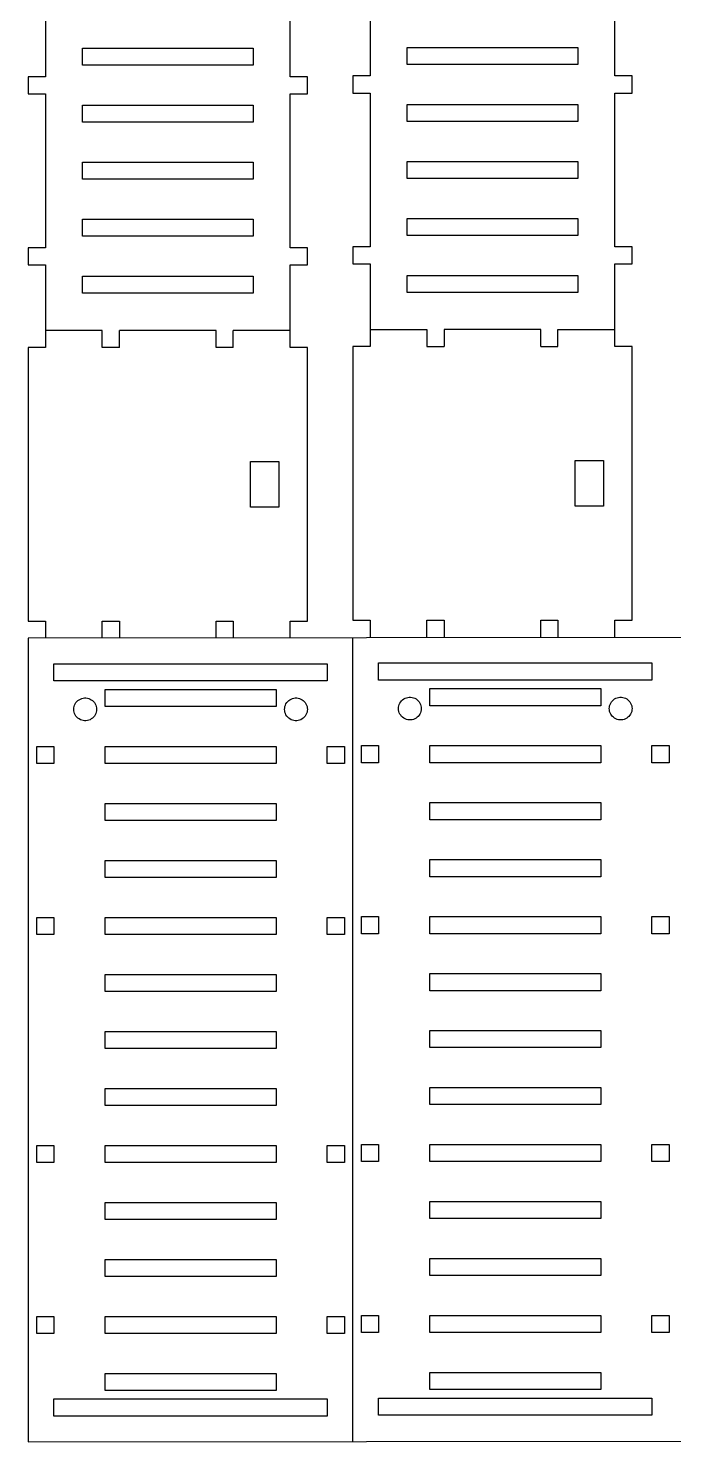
# Model space of a CAD drawing. Extents: x 0 to 571, y 0 to 504.
# Drawn here: x 171.6 to 284.9, y 0.1 to 248.1 of the extents above; entities that cross this region are included whole.
import ezdxf

# ---------------------------------------------------------------- set-up
doc = ezdxf.new("R2010")
doc.units = 0
doc.layers.add('LAYER_1', color=7, linetype='CONTINUOUS')

msp = doc.modelspace()

# ---------------------------------------------------------------- linework, layer by layer
at = {"layer": 'LAYER_1', "color": 7}
for p, q in [((174.564474, 276.641138), (174.564474, 239.641133)), ((217.564474, 239.641133), (217.564474, 276.641138)), ((231.564487, 276.782249), (231.564487, 239.782244)), ((274.564487, 239.782244), (274.564487, 276.782249)), ((181.064474, 241.641129), (181.064474, 244.641123)), ((181.064474, 244.641123), (211.064474, 244.641123)), ((211.064474, 244.641123), (211.064474, 241.641129)), ((238.064487, 241.78224), (238.064487, 244.782234)), ((238.064487, 244.782234), (268.064487, 244.782234)), ((268.064487, 244.782234), (268.064487, 241.78224)), ((211.064474, 241.641129), (181.064474, 241.641129)), ((268.064487, 241.78224), (238.064487, 241.78224)), ((174.564474, 239.641133), (171.564474, 239.641133)), ((171.564474, 239.641133), (171.564474, 236.641139)), ((220.564474, 239.641133), (217.564474, 239.641133)), ((220.564474, 236.641139), (220.564474, 239.641133)), ((231.564487, 239.782244), (228.564487, 239.782244)), ((228.564487, 239.782244), (228.564487, 236.78225)), ((277.564487, 239.782244), (274.564487, 239.782244)), ((277.564487, 236.78225), (277.564487, 239.782244)), ((171.564474, 236.641139), (174.564474, 236.641139)), ((174.564474, 236.641139), (174.564474, 209.641137)), ((217.564474, 209.641137), (217.564474, 236.641139)), ((217.564474, 236.641139), (220.564474, 236.641139)), ((228.564487, 236.78225), (231.564487, 236.78225)), ((231.564487, 236.78225), (231.564487, 209.782248)), ((274.564487, 209.782248), (274.564487, 236.78225)), ((274.564487, 236.78225), (277.564487, 236.78225)), ((181.064474, 231.641149), (181.064474, 234.641143)), ((181.064474, 234.641143), (211.064474, 234.641143)), ((211.064474, 234.641143), (211.064474, 231.641149)), ((238.064487, 231.78226), (238.064487, 234.782254)), ((238.064487, 234.782254), (268.064487, 234.782254)), ((268.064487, 234.782254), (268.064487, 231.78226)), ((211.064474, 231.641149), (181.064474, 231.641149)), ((268.064487, 231.78226), (238.064487, 231.78226)), ((181.064474, 221.641141), (181.064474, 224.641135)), ((181.064474, 224.641135), (211.064474, 224.641135)), ((211.064474, 224.641135), (211.064474, 221.641141)), ((238.064487, 221.782252), (238.064487, 224.782246)), ((238.064487, 224.782246), (268.064487, 224.782246)), ((268.064487, 224.782246), (268.064487, 221.782252)), ((211.064474, 221.641141), (181.064474, 221.641141)), ((268.064487, 221.782252), (238.064487, 221.782252)), ((181.064474, 211.641133), (181.064474, 214.641127)), ((181.064474, 214.641127), (211.064474, 214.641127)), ((211.064474, 214.641127), (211.064474, 211.641133)), ((238.064487, 211.782244), (238.064487, 214.782238)), ((238.064487, 214.782238), (268.064487, 214.782238)), ((268.064487, 214.782238), (268.064487, 211.782244)), ((211.064474, 211.641133), (181.064474, 211.641133)), ((268.064487, 211.782244), (238.064487, 211.782244)), ((174.564474, 209.641137), (171.564474, 209.641137)), ((171.564474, 209.641137), (171.564474, 206.641143)), ((220.564474, 209.641137), (217.564474, 209.641137)), ((220.564474, 206.641143), (220.564474, 209.641137)), ((231.564487, 209.782248), (228.564487, 209.782248)), ((228.564487, 209.782248), (228.564487, 206.782254)), ((277.564487, 209.782248), (274.564487, 209.782248)), ((277.564487, 206.782254), (277.564487, 209.782248)), ((171.564474, 206.641143), (174.564474, 206.641143)), ((174.564474, 206.641143), (174.564483, 192.141124)), ((217.564482, 192.141124), (217.564474, 206.641143)), ((217.564474, 206.641143), (220.564474, 206.641143)), ((228.564487, 206.782254), (231.564487, 206.782254)), ((231.564487, 206.782254), (231.564496, 192.282235)), ((274.564495, 192.282235), (274.564487, 206.782254)), ((274.564487, 206.782254), (277.564487, 206.782254)), ((181.064474, 201.641124), (181.064474, 204.641147)), ((181.064474, 204.641147), (211.064474, 204.641147)), ((211.064474, 204.641147), (211.064474, 201.641124)), ((238.064487, 201.782235), (238.064487, 204.782258)), ((238.064487, 204.782258), (268.064487, 204.782258)), ((268.064487, 204.782258), (268.064487, 201.782235)), ((211.064474, 201.641124), (181.064474, 201.641124)), ((268.064487, 201.782235), (238.064487, 201.782235)), ((184.564491, 195.141123), (174.564483, 195.141123)), ((184.564491, 192.141124), (184.564491, 195.141123)), ((187.564474, 192.141129), (187.564474, 195.141123)), ((204.56448, 195.141123), (187.564485, 195.141123)), ((204.56448, 192.141124), (204.56448, 195.141123)), ((217.564482, 195.141123), (207.564474, 195.141123)), ((207.564474, 192.141129), (207.564474, 195.141123)), ((231.564487, 195.282234), (241.564487, 195.282234)), ((241.564487, 195.282234), (241.564487, 192.28224)), ((261.564493, 195.282235), (244.564498, 195.282235)), ((244.564498, 195.282235), (244.564498, 192.282235)), ((261.564493, 192.282235), (261.564493, 195.282235)), ((264.564487, 192.28224), (264.564487, 195.282234)), ((264.564487, 195.282234), (274.564487, 195.282234)), ((174.564483, 192.141124), (171.564489, 192.141124)), ((171.564489, 192.141124), (171.564489, 144.141124)), ((187.564485, 192.141124), (184.564491, 192.141124)), ((207.564474, 192.141124), (204.56448, 192.141124)), ((220.564481, 192.141124), (217.564482, 192.141124)), ((220.564481, 144.141124), (220.564481, 192.141124)), ((231.564496, 192.282235), (228.564502, 192.282235)), ((228.564502, 192.282235), (228.564502, 144.282235)), ((241.564487, 192.28224), (244.564487, 192.28224)), ((261.564487, 192.28224), (264.564487, 192.28224)), ((277.564494, 192.282235), (274.564495, 192.282235)), ((277.564494, 144.282235), (277.564494, 192.282235)), ((210.564468, 172.141123), (215.56448, 172.141123)), ((210.564468, 164.141124), (210.564468, 172.141123)), ((215.56448, 172.141123), (215.56448, 164.141124)), ((267.564481, 172.282235), (272.564493, 172.282235)), ((267.564481, 164.282235), (267.564481, 172.282235)), ((272.564493, 172.282235), (272.564493, 164.282235)), ((215.56448, 164.141124), (210.564468, 164.141124)), ((272.564493, 164.282235), (267.564481, 164.282235)), ((171.564489, 144.141124), (174.564483, 144.141124)), ((174.564483, 144.141124), (174.564483, 141.141124)), ((184.564491, 141.141124), (184.564491, 144.141124)), ((184.564491, 144.141124), (187.564485, 144.141124)), ((187.564485, 144.141124), (187.564485, 141.141124)), ((204.56448, 141.141124), (204.56448, 144.141124)), ((204.56448, 144.141124), (207.564474, 144.141124)), ((207.564474, 144.141124), (207.564474, 141.141124)), ((217.564482, 144.141124), (220.564481, 144.141124)), ((217.564482, 141.141124), (217.564482, 144.141124)), ((228.564502, 144.282235), (231.564496, 144.282235)), ((231.564496, 144.282235), (231.564496, 141.282235)), ((241.564504, 141.282235), (241.564504, 144.282235)), ((241.564504, 144.282235), (244.564498, 144.282235)), ((244.564498, 144.282235), (244.564498, 141.282235)), ((261.564493, 141.282235), (261.564493, 144.282235)), ((261.564493, 144.282235), (264.564487, 144.282235)), ((264.564487, 144.282235), (264.564487, 141.282235)), ((274.564495, 144.282235), (277.564494, 144.282235)), ((274.564495, 141.282235), (274.564495, 144.282235)), ((571.270158, 141.423349), (171.564489, 141.141127)), ((171.564489, 141.141127), (171.564489, 0.141112)), ((228.564488, 0.141112), (228.564488, 141.141127)), ((176.064489, 133.641125), (176.064489, 136.641124)), ((176.064489, 136.641124), (224.064489, 136.641124)), ((224.064489, 136.641124), (224.064489, 133.641125)), ((233.064502, 133.782236), (233.064502, 136.782236)), ((233.064502, 136.782236), (281.064502, 136.782236)), ((281.064502, 136.782236), (281.064502, 133.782236)), ((224.064489, 133.641125), (176.064489, 133.641125)), ((185.064489, 129.141125), (185.064489, 132.141125)), ((185.064489, 132.141125), (215.064488, 132.141125)), ((215.064488, 132.141125), (215.064488, 129.141125)), ((281.064502, 133.782236), (233.064502, 133.782236)), ((242.064502, 129.282236), (242.064502, 132.282236)), ((242.064502, 132.282236), (272.064501, 132.282236)), ((272.064501, 132.282236), (272.064501, 129.282236)), ((179.580289, 128.891824), (179.627288, 129.138526)), ((179.627288, 129.138526), (179.704988, 129.377326)), ((179.704988, 129.377326), (179.811889, 129.604625)), ((179.811889, 129.604625), (179.946489, 129.816726)), ((179.946489, 129.816726), (180.106588, 130.010226)), ((180.106588, 130.010226), (180.289689, 130.182125)), ((180.289689, 130.182125), (180.492889, 130.329727)), ((180.492889, 130.329727), (180.712989, 130.450724)), ((180.712989, 130.450724), (180.946488, 130.543225)), ((180.946488, 130.543225), (181.189688, 130.605726)), ((181.189688, 130.605726), (181.438889, 130.637126)), ((181.438889, 130.637126), (181.690088, 130.637126)), ((181.690088, 130.637126), (181.939288, 130.605726)), ((181.939288, 130.605726), (182.182489, 130.543225)), ((182.182489, 130.543225), (182.416088, 130.450724)), ((182.416088, 130.450724), (182.636189, 130.329727)), ((182.636189, 130.329727), (182.839389, 130.182125)), ((182.839389, 130.182125), (183.022388, 130.010226)), ((183.022388, 130.010226), (183.182489, 129.816726)), ((183.182489, 129.816726), (183.317089, 129.604625)), ((183.317089, 129.604625), (183.424089, 129.377326)), ((183.424089, 129.377326), (183.501688, 129.138526)), ((183.501688, 129.138526), (183.548689, 128.891824)), ((215.064488, 129.141125), (185.064489, 129.141125)), ((216.580288, 128.891824), (216.627289, 129.138526)), ((216.627289, 129.138526), (216.704888, 129.377326)), ((216.704888, 129.377326), (216.811889, 129.604625)), ((216.811889, 129.604625), (216.946488, 129.816726)), ((216.946488, 129.816726), (217.106589, 130.010226)), ((217.106589, 130.010226), (217.289589, 130.182125)), ((217.289589, 130.182125), (217.492789, 130.329727)), ((217.492789, 130.329727), (217.712889, 130.450724)), ((217.712889, 130.450724), (217.946488, 130.543225)), ((217.946488, 130.543225), (218.189689, 130.605726)), ((218.189689, 130.605726), (218.438889, 130.637126)), ((218.438889, 130.637126), (218.690088, 130.637126)), ((218.690088, 130.637126), (218.939289, 130.605726)), ((218.939289, 130.605726), (219.182489, 130.543225)), ((219.182489, 130.543225), (219.415989, 130.450724)), ((219.415989, 130.450724), (219.636089, 130.329727)), ((219.636089, 130.329727), (219.839289, 130.182125)), ((219.839289, 130.182125), (220.022389, 130.010226)), ((220.022389, 130.010226), (220.182489, 129.816726)), ((220.182489, 129.816726), (220.317089, 129.604625)), ((220.317089, 129.604625), (220.423989, 129.377326)), ((220.423989, 129.377326), (220.501689, 129.138526)), ((220.501689, 129.138526), (220.548689, 128.891824)), ((236.564502, 128.782237), (236.5803, 129.032935)), ((236.580302, 129.032935), (236.627301, 129.279637)), ((236.627301, 129.279637), (236.705001, 129.518437)), ((236.705001, 129.518437), (236.811902, 129.745736)), ((236.811902, 129.745736), (236.946502, 129.957837)), ((236.946502, 129.957837), (237.106601, 130.151337)), ((237.106601, 130.151337), (237.289702, 130.323236)), ((237.289702, 130.323236), (237.492902, 130.470838)), ((237.492902, 130.470838), (237.713002, 130.591835)), ((237.713002, 130.591835), (237.946501, 130.684336)), ((237.946502, 130.684336), (238.189701, 130.746837)), ((238.189701, 130.746837), (238.438902, 130.778237)), ((238.438902, 130.778237), (238.690101, 130.778237)), ((238.690101, 130.778237), (238.939301, 130.746837)), ((238.939301, 130.746837), (239.182502, 130.684336)), ((239.182502, 130.684336), (239.416101, 130.591835)), ((239.416101, 130.591835), (239.636202, 130.470838)), ((239.636202, 130.470838), (239.839402, 130.323236)), ((239.839402, 130.323236), (240.022401, 130.151337)), ((240.022401, 130.151337), (240.182502, 129.957837)), ((240.182502, 129.957837), (240.317102, 129.745736)), ((240.317102, 129.745736), (240.424102, 129.518437)), ((240.424102, 129.518437), (240.501701, 129.279637)), ((240.501701, 129.279637), (240.548702, 129.032935)), ((240.548702, 129.032935), (240.5645, 128.782237)), ((272.064501, 129.282236), (242.064502, 129.282236)), ((273.564502, 128.782237), (273.5803, 129.032935)), ((273.580301, 129.032935), (273.627302, 129.279637)), ((273.627302, 129.279637), (273.704901, 129.518437)), ((273.704901, 129.518437), (273.811902, 129.745736)), ((273.811902, 129.745736), (273.946501, 129.957837)), ((273.946501, 129.957837), (274.106602, 130.151337)), ((274.106602, 130.151337), (274.289602, 130.323236)), ((274.289602, 130.323236), (274.492802, 130.470838)), ((274.492802, 130.470838), (274.712902, 130.591835)), ((274.712902, 130.591835), (274.946501, 130.684336)), ((274.946501, 130.684336), (275.189702, 130.746837)), ((275.189702, 130.746837), (275.438902, 130.778237)), ((275.438902, 130.778237), (275.690101, 130.778237)), ((275.690101, 130.778237), (275.939302, 130.746837)), ((275.939302, 130.746837), (276.182502, 130.684336)), ((276.182502, 130.684336), (276.416002, 130.591835)), ((276.416002, 130.591835), (276.636102, 130.470838)), ((276.636102, 130.470838), (276.839302, 130.323236)), ((276.839302, 130.323236), (277.022402, 130.151337)), ((277.022402, 130.151337), (277.182502, 129.957837)), ((277.182502, 129.957837), (277.317102, 129.745736)), ((277.317102, 129.745736), (277.424002, 129.518437)), ((277.424002, 129.518437), (277.501702, 129.279637)), ((277.501702, 129.279637), (277.548702, 129.032935)), ((277.548702, 129.032935), (277.5645, 128.782237)), ((179.564489, 128.641126), (179.580287, 128.891824)), ((179.580289, 128.390426), (179.56449, 128.641126)), ((179.627288, 128.143724), (179.580289, 128.390426)), ((179.704988, 127.904826), (179.627288, 128.143724)), ((179.811889, 127.677625), (179.704988, 127.904826)), ((179.946489, 127.465524), (179.811889, 127.677625)), ((180.106588, 127.272024), (179.946489, 127.465524)), ((180.289689, 127.100125), (180.106588, 127.272024)), ((180.492889, 126.952424), (180.289689, 127.100125)), ((180.712989, 126.831424), (180.492889, 126.952424)), ((180.946488, 126.739025), (180.712989, 126.831424)), ((181.189688, 126.676527), (180.946488, 126.739025)), ((181.438889, 126.645025), (181.189688, 126.676527)), ((181.690088, 126.645025), (181.438889, 126.645025)), ((181.939288, 126.676527), (181.690088, 126.645025)), ((182.182489, 126.739025), (181.939288, 126.676527)), ((182.416088, 126.831424), (182.182489, 126.739025)), ((182.636189, 126.952424), (182.416088, 126.831424)), ((182.839389, 127.100125), (182.636189, 126.952424)), ((183.022388, 127.272024), (182.839389, 127.100125)), ((183.182489, 127.465524), (183.022388, 127.272024)), ((183.317089, 127.677625), (183.182489, 127.465524)), ((183.424089, 127.904826), (183.317089, 127.677625)), ((183.501688, 128.143724), (183.424089, 127.904826)), ((183.548689, 128.390426), (183.501688, 128.143724)), ((183.548689, 128.891824), (183.564487, 128.641126)), ((183.564489, 128.641126), (183.54869, 128.390426)), ((216.564489, 128.641126), (216.580287, 128.891824)), ((216.580288, 128.390426), (216.56449, 128.641126)), ((216.627289, 128.143724), (216.580288, 128.390426)), ((216.704888, 127.904826), (216.627289, 128.143724)), ((216.811889, 127.677625), (216.704888, 127.904826)), ((216.946488, 127.465524), (216.811889, 127.677625)), ((217.106589, 127.272024), (216.946488, 127.465524)), ((217.289589, 127.100125), (217.106589, 127.272024)), ((217.492789, 126.952424), (217.289589, 127.100125)), ((217.712889, 126.831424), (217.492789, 126.952424)), ((217.946488, 126.739025), (217.712889, 126.831424)), ((218.189689, 126.676527), (217.946488, 126.739025)), ((218.438889, 126.645025), (218.189689, 126.676527)), ((218.690088, 126.645025), (218.438889, 126.645025)), ((218.939289, 126.676527), (218.690088, 126.645025)), ((219.182489, 126.739025), (218.939289, 126.676527)), ((219.415989, 126.831424), (219.182489, 126.739025)), ((219.636089, 126.952424), (219.415989, 126.831424)), ((219.839289, 127.100125), (219.636089, 126.952424)), ((220.022389, 127.272024), (219.839289, 127.100125)), ((220.182489, 127.465524), (220.022389, 127.272024)), ((220.317089, 127.677625), (220.182489, 127.465524)), ((220.423989, 127.904826), (220.317089, 127.677625)), ((220.501689, 128.143724), (220.423989, 127.904826)), ((220.548689, 128.390426), (220.501689, 128.143724)), ((220.548689, 128.891824), (220.564487, 128.641126)), ((220.564488, 128.641126), (220.54869, 128.390426)), ((236.580302, 128.531537), (236.564503, 128.782237)), ((236.627301, 128.284835), (236.580302, 128.531537)), ((236.705001, 128.045937), (236.627301, 128.284835)), ((236.811902, 127.818736), (236.705001, 128.045937)), ((236.946502, 127.606635), (236.811902, 127.818736)), ((237.106601, 127.413135), (236.946502, 127.606635)), ((237.289702, 127.241236), (237.106601, 127.413135)), ((237.492902, 127.093535), (237.289702, 127.241236)), ((237.713002, 126.972535), (237.492902, 127.093535)), ((237.946502, 126.880136), (237.713002, 126.972535)), ((238.189701, 126.817638), (237.946502, 126.880136)), ((238.438902, 126.786136), (238.189701, 126.817638)), ((238.690101, 126.786136), (238.438902, 126.786136)), ((238.939301, 126.817638), (238.690101, 126.786136)), ((239.182502, 126.880136), (238.939301, 126.817638)), ((239.416101, 126.972535), (239.182502, 126.880136)), ((239.636202, 127.093535), (239.416101, 126.972535)), ((239.839402, 127.241236), (239.636202, 127.093535)), ((240.022401, 127.413135), (239.839402, 127.241236)), ((240.182502, 127.606635), (240.022401, 127.413135)), ((240.317102, 127.818736), (240.182502, 127.606635)), ((240.424102, 128.045937), (240.317102, 127.818736)), ((240.501701, 128.284835), (240.424102, 128.045937)), ((240.548702, 128.531537), (240.501701, 128.284835)), ((240.564502, 128.782237), (240.548703, 128.531537)), ((273.580301, 128.531537), (273.564503, 128.782237)), ((273.627302, 128.284835), (273.580301, 128.531537)), ((273.704901, 128.045937), (273.627302, 128.284835)), ((273.811902, 127.818736), (273.704901, 128.045937)), ((273.946501, 127.606635), (273.811902, 127.818736)), ((274.106602, 127.413135), (273.946501, 127.606635)), ((274.289602, 127.241236), (274.106602, 127.413135)), ((274.492802, 127.093535), (274.289602, 127.241236)), ((274.712902, 126.972535), (274.492802, 127.093535)), ((274.946501, 126.880136), (274.712902, 126.972535)), ((275.189702, 126.817638), (274.946501, 126.880136)), ((275.438902, 126.786136), (275.189702, 126.817638)), ((275.690101, 126.786136), (275.438902, 126.786136)), ((275.939302, 126.817638), (275.690101, 126.786136)), ((276.182502, 126.880136), (275.939302, 126.817638)), ((276.416002, 126.972535), (276.182502, 126.880136)), ((276.636102, 127.093535), (276.416002, 126.972535)), ((276.839302, 127.241236), (276.636102, 127.093535)), ((277.022402, 127.413135), (276.839302, 127.241236)), ((277.182502, 127.606635), (277.022402, 127.413135)), ((277.317102, 127.818736), (277.182502, 127.606635)), ((277.424002, 128.045937), (277.317102, 127.818736)), ((277.501702, 128.284835), (277.424002, 128.045937)), ((277.548702, 128.531537), (277.501702, 128.284835)), ((277.564501, 128.782237), (277.548703, 128.531537)), ((173.064489, 119.141126), (173.064489, 122.141125)), ((173.064489, 122.141125), (176.064489, 122.141125)), ((176.064489, 122.141125), (176.064489, 119.141126)), ((185.064489, 119.141126), (185.064489, 122.141125)), ((185.064489, 122.141125), (215.064488, 122.141125)), ((215.064488, 122.141125), (215.064488, 119.141126)), ((224.064489, 119.141126), (224.064489, 122.141125)), ((224.064489, 122.141125), (227.064488, 122.141125)), ((227.064488, 122.141125), (227.064488, 119.141126)), ((230.064502, 119.282237), (230.064502, 122.282236)), ((230.064502, 122.282236), (233.064502, 122.282236)), ((233.064502, 122.282236), (233.064502, 119.282237)), ((242.064502, 119.282237), (242.064502, 122.282236)), ((242.064502, 122.282236), (272.064501, 122.282236)), ((272.064501, 122.282236), (272.064501, 119.282237)), ((281.064502, 119.282237), (281.064502, 122.282236)), ((281.064502, 122.282236), (284.064501, 122.282236)), ((284.064501, 122.282236), (284.064501, 119.282237)), ((176.064489, 119.141126), (173.064489, 119.141126)), ((215.064488, 119.141126), (185.064489, 119.141126)), ((227.064488, 119.141126), (224.064489, 119.141126)), ((233.064502, 119.282237), (230.064502, 119.282237)), ((272.064501, 119.282237), (242.064502, 119.282237)), ((284.064501, 119.282237), (281.064502, 119.282237)), ((185.064489, 109.141126), (185.064489, 112.141126)), ((185.064489, 112.141126), (215.064488, 112.141126)), ((215.064488, 112.141126), (215.064488, 109.141126)), ((242.064502, 109.282237), (242.064502, 112.282237)), ((242.064502, 112.282237), (272.064501, 112.282237)), ((272.064501, 112.282237), (272.064501, 109.282237)), ((215.064488, 109.141126), (185.064489, 109.141126)), ((272.064501, 109.282237), (242.064502, 109.282237)), ((185.064489, 99.141126), (185.064489, 102.141126)), ((185.064489, 102.141126), (215.064488, 102.141126)), ((215.064488, 102.141126), (215.064488, 99.141126)), ((242.064502, 99.282237), (242.064502, 102.282237)), ((242.064502, 102.282237), (272.064501, 102.282237)), ((272.064501, 102.282237), (272.064501, 99.282237)), ((272.064501, 99.282237), (242.064502, 99.282237)), ((215.064488, 99.141126), (185.064489, 99.141126)), ((173.064489, 89.141126), (173.064489, 92.141126)), ((173.064489, 92.141126), (176.064489, 92.141126)), ((176.064489, 92.141126), (176.064489, 89.141126)), ((185.064489, 89.141126), (185.064489, 92.141126)), ((185.064489, 92.141126), (215.064488, 92.141126)), ((215.064488, 92.141126), (215.064488, 89.141126)), ((224.064489, 89.141126), (224.064489, 92.141126)), ((224.064489, 92.141126), (227.064488, 92.141126)), ((227.064488, 92.141126), (227.064488, 89.141126)), ((230.064502, 89.282237), (230.064502, 92.282237)), ((230.064502, 92.282237), (233.064502, 92.282237)), ((233.064502, 92.282237), (233.064502, 89.282237)), ((242.064502, 89.282237), (242.064502, 92.282237)), ((242.064502, 92.282237), (272.064501, 92.282237)), ((272.064501, 92.282237), (272.064501, 89.282237)), ((281.064502, 89.282237), (281.064502, 92.282237)), ((281.064502, 92.282237), (284.064501, 92.282237)), ((284.064501, 92.282237), (284.064501, 89.282237)), ((233.064502, 89.282237), (230.064502, 89.282237)), ((272.064501, 89.282237), (242.064502, 89.282237)), ((284.064501, 89.282237), (281.064502, 89.282237)), ((176.064489, 89.141126), (173.064489, 89.141126)), ((215.064488, 89.141126), (185.064489, 89.141126)), ((227.064488, 89.141126), (224.064489, 89.141126)), ((185.064489, 79.141124), (185.064489, 82.141118)), ((185.064489, 82.141118), (215.064488, 82.141118)), ((215.064488, 82.141118), (215.064488, 79.141124)), ((242.064502, 79.282235), (242.064502, 82.282229)), ((242.064502, 82.282229), (272.064501, 82.282229)), ((272.064501, 82.282229), (272.064501, 79.282235)), ((215.064488, 79.141124), (185.064489, 79.141124)), ((272.064501, 79.282235), (242.064502, 79.282235)), ((185.064489, 69.141116), (185.064489, 72.141138)), ((185.064489, 72.141138), (215.064488, 72.141138)), ((215.064488, 72.141138), (215.064488, 69.141116)), ((242.064502, 69.282227), (242.064502, 72.282249)), ((242.064502, 72.282249), (272.064501, 72.282249)), ((272.064501, 72.282249), (272.064501, 69.282227)), ((215.064488, 69.141116), (185.064489, 69.141116)), ((272.064501, 69.282227), (242.064502, 69.282227)), ((185.064489, 59.141136), (185.064489, 62.14113)), ((185.064489, 62.14113), (215.064488, 62.14113)), ((215.064488, 62.14113), (215.064488, 59.141136)), ((242.064502, 59.282247), (242.064502, 62.282241)), ((242.064502, 62.282241), (272.064501, 62.282241)), ((272.064501, 62.282241), (272.064501, 59.282247)), ((215.064488, 59.141136), (185.064489, 59.141136)), ((272.064501, 59.282247), (242.064502, 59.282247)), ((173.064489, 49.141127), (173.064489, 52.141121)), ((173.064489, 52.141121), (176.064489, 52.141121)), ((176.064489, 52.141121), (176.064489, 49.141127)), ((185.064489, 49.141127), (185.064489, 52.141121)), ((185.064489, 52.141121), (215.064488, 52.141121)), ((215.064488, 52.141121), (215.064488, 49.141127)), ((224.064489, 49.141127), (224.064489, 52.141121)), ((224.064489, 52.141121), (227.064488, 52.141121)), ((227.064488, 52.141121), (227.064488, 49.141127)), ((230.064502, 49.282238), (230.064502, 52.282232)), ((230.064502, 52.282232), (233.064502, 52.282232)), ((233.064502, 52.282232), (233.064502, 49.282238)), ((242.064502, 49.282238), (242.064502, 52.282232)), ((242.064502, 52.282232), (272.064501, 52.282232)), ((272.064501, 52.282232), (272.064501, 49.282238)), ((281.064502, 49.282238), (281.064502, 52.282232)), ((281.064502, 52.282232), (284.064501, 52.282232)), ((284.064501, 52.282232), (284.064501, 49.282238)), ((176.064489, 49.141127), (173.064489, 49.141127)), ((215.064488, 49.141127), (185.064489, 49.141127)), ((227.064488, 49.141127), (224.064489, 49.141127)), ((233.064502, 49.282238), (230.064502, 49.282238)), ((272.064501, 49.282238), (242.064502, 49.282238)), ((284.064501, 49.282238), (281.064502, 49.282238)), ((242.064502, 39.28223), (242.064502, 42.282224)), ((242.064502, 42.282224), (272.064501, 42.282224)), ((272.064501, 42.282224), (272.064501, 39.28223)), ((185.064489, 39.141119), (185.064489, 42.141113)), ((185.064489, 42.141113), (215.064488, 42.141113)), ((215.064488, 42.141113), (215.064488, 39.141119)), ((215.064488, 39.141119), (185.064489, 39.141119)), ((272.064501, 39.28223), (242.064502, 39.28223)), ((242.064502, 29.28225), (242.064502, 32.282244)), ((242.064502, 32.282244), (272.064501, 32.282244)), ((272.064501, 32.282244), (272.064501, 29.28225)), ((185.064489, 29.141139), (185.064489, 32.141133)), ((185.064489, 32.141133), (215.064488, 32.141133)), ((215.064488, 32.141133), (215.064488, 29.141139)), ((215.064488, 29.141139), (185.064489, 29.141139)), ((272.064501, 29.28225), (242.064502, 29.28225)), ((173.064489, 19.141131), (173.064489, 22.141125)), ((173.064489, 22.141125), (176.064489, 22.141125)), ((176.064489, 22.141125), (176.064489, 19.141131)), ((185.064489, 19.141131), (185.064489, 22.141125)), ((185.064489, 22.141125), (215.064488, 22.141125)), ((215.064488, 22.141125), (215.064488, 19.141131)), ((224.064489, 19.141131), (224.064489, 22.141125)), ((224.064489, 22.141125), (227.064488, 22.141125)), ((227.064488, 22.141125), (227.064488, 19.141131)), ((230.064502, 19.282242), (230.064502, 22.282236)), ((230.064502, 22.282236), (233.064502, 22.282236)), ((233.064502, 22.282236), (233.064502, 19.282242)), ((242.064502, 19.282242), (242.064502, 22.282236)), ((242.064502, 22.282236), (272.064501, 22.282236)), ((272.064501, 22.282236), (272.064501, 19.282242)), ((281.064502, 19.282242), (281.064502, 22.282236)), ((281.064502, 22.282236), (284.064501, 22.282236)), ((284.064501, 22.282236), (284.064501, 19.282242)), ((176.064489, 19.141131), (173.064489, 19.141131)), ((215.064488, 19.141131), (185.064489, 19.141131)), ((227.064488, 19.141131), (224.064489, 19.141131)), ((233.064502, 19.282242), (230.064502, 19.282242)), ((272.064501, 19.282242), (242.064502, 19.282242)), ((284.064501, 19.282242), (281.064502, 19.282242)), ((185.064489, 9.141123), (185.064489, 12.141117)), ((185.064489, 12.141117), (215.064488, 12.141117)), ((215.064488, 12.141117), (215.064488, 9.141123)), ((242.064502, 9.282234), (242.064502, 12.282228)), ((242.064502, 12.282228), (272.064501, 12.282228)), ((272.064501, 12.282228), (272.064501, 9.282234)), ((176.064489, 4.641118), (176.064489, 7.641112)), ((176.064489, 7.641112), (224.064489, 7.641112)), ((215.064488, 9.141123), (185.064489, 9.141123)), ((224.064489, 7.641112), (224.064489, 4.641118)), ((233.064502, 4.782229), (233.064502, 7.782223)), ((233.064502, 7.782223), (281.064502, 7.782223)), ((272.064501, 9.282234), (242.064502, 9.282234)), ((281.064502, 7.782223), (281.064502, 4.782229)), ((224.064489, 4.641118), (176.064489, 4.641118)), ((281.064502, 4.782229), (233.064502, 4.782229)), ((171.564489, 0.141112), (571.270158, 0.423335))]:
    msp.add_line(p, q, dxfattribs=at)

doc.saveas('drawing.dxf')
